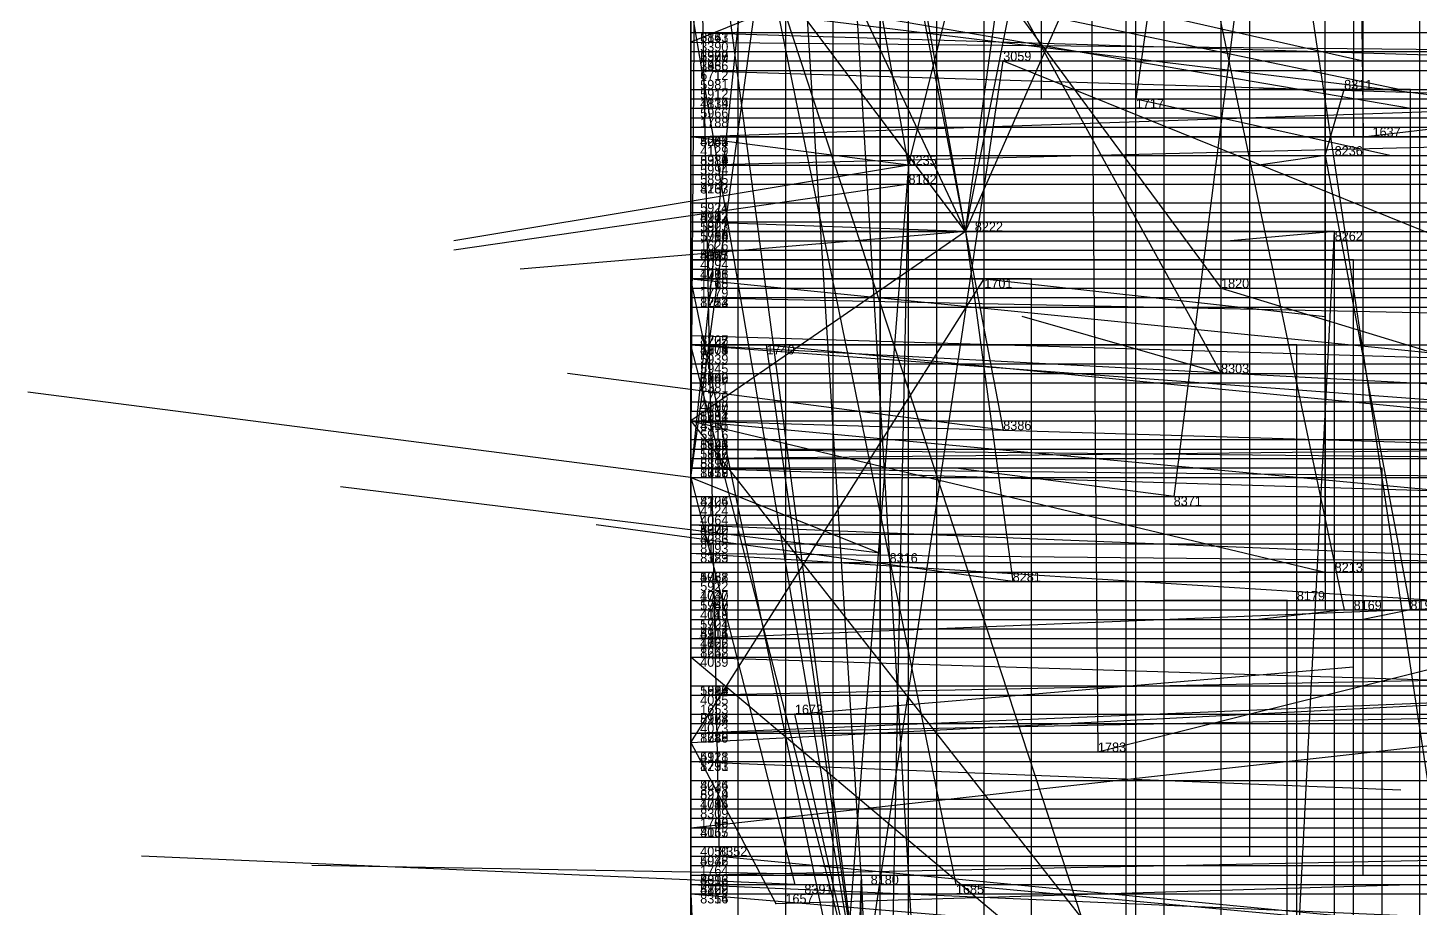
# Model space of a CAD drawing. Extents: x -0.07 to 1.1, y -0.07 to 1.1.
# Drawn here: x -0.07 to 0.077, y 0.6705 to 0.7635 of the extents above; entities that cross this region are included whole.
import ezdxf

# ---------------------------------------------------------------- set-up
doc = ezdxf.new("R2010")
doc.units = 0
for name, color, linetype in [('Clients', 3, 'CONTINUOUS'), ('Facilities', 3, 'CONTINUOUS'), ('Facilities_lines', 3, 'CONTINUOUS'), ('Min_max_boxes', 1, 'CONTINUOUS'), ('Normals', 1, 'CONTINUOUS'), ('Source_points', 5, 'CONTINUOUS'), ('Text', 3, 'CONTINUOUS')]:
    doc.layers.add(name, color=color, linetype=linetype)

msp = doc.modelspace()

# ---------------------------------------------------------------- linework, layer by layer
at = {"layer": 'Clients', "color": 5}
for p in [(0, 0.763, 0.06), (0, 0.762, 0.932), (0.033, 0.76), (0.047, 0.756), (0.069, 0.757, 1), (0, 0.752, 0.973), (0.071, 0.752), (0, 0.749, 0.986), (0.023, 0.747, 1), (0, 0.743, 0.976), (0.068, 0.742, 1), (0, 0.739, 0.944), (0, 0.737, 0.008), (0.031, 0.737), (0.056, 0.736), (0, 0.735, 0.95), (0, 0.731, 0.92), (0, 0.73, 0.036), (0, 0.73, 0.013), (0.008, 0.73), (0.056, 0.727, 1), (0, 0.722, 0.978), (0.033, 0.721, 1), (0, 0.719, 0.938), (0, 0.718, 0.041), (0, 0.717, 0.041), (0, 0.717, 0.944), (0.051, 0.714, 1), (0, 0.711, 0.931), (0, 0.708, 0.961), (0, 0.708, 0.933), (0.02, 0.708, 1), (0.067, 0.706, 1), (0.034, 0.705, 1), (0.063, 0.703, 1), (0.069, 0.702, 1), (0.076, 0.702, 1), (0, 0.699, 0.068), (0, 0.697, 0.953), (0, 0.693, 0.08), (0.011, 0.691), (0, 0.689, 0.055), (0, 0.689, 0.944), (0.043, 0.687), (0, 0.686, 0.995), (0, 0.679, 0.015), (0.003, 0.676, 1), (0, 0.674, 0.07), (0, 0.673, 0.975), (0, 0.672, 0.98), (0.011, 0.673, 1), (0.028, 0.673), (0.009, 0.671)]:
    msp.add_point(p, dxfattribs=at)
at = {"layer": 'Facilities', "color": 3}
for p in [(0, 0.763, 0.135), (0, 0.761, 0.104), (0, 0.761, 0.497), (0, 0.761, 0.323), (0, 0.761, 0.785), (0, 0.76, 0.268), (0, 0.76, 0.566), (0, 0.759, 0.06), (0, 0.759, 0.468), (0, 0.759, 0.661), (0, 0.757, 0.579), (0, 0.756, 0.708), (0, 0.755, 0.086), (0, 0.755, 0.501), (0, 0.754, 0.576), (0, 0.753, 0.167), (0, 0.752, 0.483), (0, 0.752, 0.624), (0, 0.75, 0.357), (0.067, 0.75, 1), (0, 0.749, 0.633), (0, 0.749, 0.659), (0, 0.749, 0.693), (0.023, 0.749, 1), (0, 0.748, 0.528), (0, 0.747, 0.335), (0, 0.747, 0.788), (0, 0.745, 0.514), (0, 0.744, 0.324), (0, 0.744, 0.752), (0, 0.743, 0.217), (0, 0.743, 0.313), (0, 0.743, 0.751), (0, 0.742, 0.666), (0, 0.742, 0.641), (0.029, 0.742, 1), (0, 0.741, 0.116), (0, 0.741, 0.575), (0, 0.74, 0.11), (0, 0.74, 0.721), (0, 0.739, 0.302), (0, 0.739, 0.612), (0, 0.739, 0.841), (0, 0.738, 0.232), (0, 0.738, 0.452), (0, 0.738, 0.421), (0, 0.737, 0.186), (0, 0.737, 0.491), (0, 0.736, 0.09), (0, 0.735, 0.231), (0, 0.734, 0.894), (0, 0.73, 0.184), (0, 0.73, 0.358), (0, 0.73, 0.292), (0, 0.73, 0.715), (0, 0.728, 0.589), (0, 0.728, 0.539), (0, 0.727, 0.173), (0, 0.727, 0.882), (0, 0.726, 0.152), (0, 0.726, 0.518), (0, 0.726, 0.899), (0, 0.724, 0.224), (0, 0.724, 0.369), (0, 0.724, 0.389), (0, 0.724, 0.389), (0, 0.723, 0.126), (0, 0.723, 0.261), (0, 0.722, 0.477), (0, 0.722, 0.546), (0, 0.722, 0.923), (0, 0.72, 0.229), (0, 0.72, 0.721), (0, 0.72, 0.705), (0, 0.719, 0.241), (0, 0.718, 0.7), (0, 0.718, 0.756), (0, 0.718, 0.54), (0, 0.716, 0.178), (0, 0.716, 0.995), (0, 0.713, 0.394), (0, 0.713, 0.859), (0, 0.712, 0.328), (0, 0.711, 0.386), (0, 0.711, 0.582), (0, 0.71, 0.316), (0, 0.709, 0.31), (0, 0.709, 0.906), (0, 0.707, 0.91), (0, 0.706, 0.241), (0, 0.705, 0.413), (0, 0.705, 0.682), (0, 0.705, 0.529), (0, 0.703, 0.142), (0, 0.703, 0.22), (0, 0.703, 0.298), (0, 0.703, 0.646), (0, 0.703, 0.541), (0, 0.702, 0.425), (0, 0.701, 0.491), (0, 0.701, 0.59), (0, 0.7, 0.196), (0, 0.7, 0.267), (0, 0.7, 0.833), (0, 0.7, 0.808), (0, 0.699, 0.171), (0, 0.699, 0.543), (0, 0.698, 0.403), (0, 0.698, 0.442), (0, 0.697, 0.137), (0, 0.697, 0.364), (0, 0.694, 0.196), (0, 0.694, 0.584), (0, 0.694, 0.581), (0, 0.693, 0.4), (0, 0.691, 0.245), (0, 0.691, 0.519), (0, 0.691, 0.9), (0, 0.69, 0.867), (0, 0.689, 0.482), (0, 0.688, 0.01), (0, 0.687, 0.69), (0, 0.686, 0.158), (0, 0.686, 0.393), (0, 0.684, 0.383), (0, 0.684, 0.77), (0, 0.682, 0.177), (0, 0.682, 0.561), (0, 0.682, 0.862), (0, 0.681, 0.173), (0, 0.681, 0.369), (0, 0.681, 0.342), (0, 0.68, 0.158), (0, 0.68, 0.89), (0, 0.679, 0.193), (0, 0.678, 0.356), (0, 0.678, 0.772), (0, 0.677, 0.449), (0, 0.676, 0.35), (0, 0.676, 0.687), (0, 0.675, 0.393), (0, 0.674, 0.328), (0, 0.674, 0.807), (0.018, 0.674, 1), (0, 0.673, 0.438), (0, 0.673, 0.557), (0, 0.673, 0.725), (0, 0.672, 0.969)]:
    msp.add_point(p, dxfattribs=at)
at = {"layer": 'Facilities_lines', "color": 3}
for p, q in [((0.041, 0.922), (0.043, 0.687)), ((0.077, 0.919, 1), (0.051, 0.714, 1)), ((0.029, 0.742, 1), (0.002, 0.894, 1)), ((0.029, 0.742, 1), (0, 0.892, 0.957)), ((0, 0.722, 0.923), (0, 0.891, 0.935)), ((0.066, 0.889), (0.047, 0.756)), ((0, 0.688, 0.01), (0, 0.878, 0.019)), ((0, 0.716, 0.995), (0, 0.876, 0.979)), ((0, 0.872, 0.065), (0, 0.693, 0.08)), ((0, 0.864, 0.058), (0, 0.674, 0.07)), ((0, 0.642, 0.941), (0, 0.861, 0.924)), ((0, 0.716, 0.995), (0.015, 0.859, 1)), ((0.023, 0.749, 1), (0.023, 0.858, 1)), ((0, 0.672, 0.969), (0, 0.847, 0.977)), ((0.023, 0.749, 1), (0.046, 0.841, 1)), ((0, 0.716, 0.995), (0.001, 0.839, 1)), ((0, 0.716, 0.995), (0, 0.834, 0.951)), ((0.023, 0.749, 1), (0.008, 0.834, 1)), ((0.07, 0.834), (0.071, 0.752)), ((0, 0.829, 0.999), (0.056, 0.727, 1)), ((0, 0.829, 0.999), (0.003, 0.676, 1)), ((0.029, 0.742, 1), (0.067, 0.828, 1)), ((0, 0.612, 0.068), (0, 0.825, 0.05)), ((0, 0.716, 0.995), (0.014, 0.818, 1)), ((0, 0.716, 0.995), (0, 0.814, 0.962)), ((0, 0.812, 0.044), (0, 0.689, 0.055)), ((0, 0.812, 0.044), (0, 0.717, 0.041)), ((0, 0.812, 0.044), (0, 0.718, 0.041)), ((0, 0.812, 0.044), (0.056, 0.736)), ((0, 0.812, 0.044), (0, 0.659, 0.061)), ((0.059, 0.809), (0.079, 0.676)), ((0.026, 0.624, 1), (0.015, 0.808, 1)), ((0.029, 0.742, 1), (0.038, 0.807, 1)), ((0.029, 0.742, 1), (0, 0.804, 0.996)), ((0.018, 0.674, 1), (0.01, 0.802, 1)), ((0.018, 0.66), (0, 0.796, 0.014)), ((0, 0.716, 0.995), (0, 0.785, 0.973)), ((0.052, 0.783, 1), (0, 0.762, 0.932)), ((0.052, 0.783, 1), (0.069, 0.702, 1)), ((0.029, 0.742, 1), (0.036, 0.777, 1)), ((0.008, 0.771), (0.028, 0.673)), ((0.008, 0.771), (0.047, 0.652)), ((0.029, 0.742, 1), (0.008, 0.77, 1)), ((0.018, 0.66), (0, 0.766, 0.028)), ((0, 0.759, 0.06), (0, 0.763, 0.06)), ((0, 0.759, 0.06), (0, 0.699, 0.068)), ((0.018, 0.66), (0.033, 0.76)), ((0.067, 0.75, 1), (0.069, 0.757, 1)), ((0.023, 0.749, 1), (0, 0.752, 0.973)), ((0.067, 0.75, 1), (0.076, 0.702, 1)), ((0, 0.716, 0.995), (0, 0.749, 0.986)), ((0.023, 0.749, 1), (0.006, 0.531, 1)), ((0.023, 0.749, 1), (0.021, 0.653, 1)), ((0.023, 0.749, 1), (0.023, 0.747, 1)), ((0.029, 0.742, 1), (0, 0.743, 0.976)), ((0.029, 0.742, 1), (0, 0.722, 0.978)), ((0.029, 0.742, 1), (0.034, 0.705, 1)), ((0.029, 0.742, 1), (0.033, 0.721, 1)), ((0.063, 0.644, 1), (0.068, 0.742, 1)), ((0, 0.558, 0.956), (0, 0.739, 0.944)), ((0.032, 0.583), (0, 0.737, 0.008)), ((0, 0.688, 0.01), (0.031, 0.737)), ((0, 0.716, 0.995), (0, 0.735, 0.95)), ((0, 0.722, 0.923), (0, 0.731, 0.92)), ((0, 0.6, 0.034), (0, 0.73, 0.036)), ((0.018, 0.66), (0, 0.73, 0.013)), ((0.018, 0.66), (0.008, 0.73)), ((0, 0.722, 0.923), (0.067, 0.706, 1)), ((0, 0.722, 0.923), (0.077, 0.624, 1)), ((0, 0.722, 0.923), (0, 0.636, 0.942)), ((0, 0.722, 0.923), (0, 0.719, 0.938)), ((0, 0.577, 0.942), (0, 0.717, 0.944)), ((0, 0.716, 0.995), (0, 0.566, 0.975)), ((0, 0.716, 0.995), (0, 0.673, 0.975)), ((0, 0.716, 0.995), (0.02, 0.708, 1)), ((0, 0.716, 0.995), (0, 0.672, 0.98)), ((0, 0.716, 0.995), (0.011, 0.673, 1)), ((0, 0.642, 0.941), (0, 0.711, 0.931)), ((0, 0.505, 0.963), (0, 0.708, 0.961)), ((0, 0.654, 0.938), (0, 0.708, 0.933)), ((0.063, 0.644, 1), (0.063, 0.703, 1)), ((0.063, 0.644, 1), (0, 0.697, 0.953)), ((0.018, 0.66), (0.011, 0.691)), ((0, 0.642, 0.941), (0, 0.689, 0.944)), ((0, 0.688, 0.01), (0.009, 0.671)), ((0, 0.688, 0.01), (0, 0.566, 0.031)), ((0, 0.688, 0.01), (0, 0.679, 0.015)), ((0, 0.688, 0.01), (0, 0.576, 0.043)), ((0, 0.672, 0.969), (0, 0.686, 0.995)), ((0.018, 0.674, 1), (0.014, 0.553, 1)), ((0.018, 0.674, 1), (0.017, 0.59, 1)), ((0.018, 0.674, 1), (0.023, 0.551, 1)), ((0, 0.672, 0.969), (0, 0.643, 0.976)), ((0, 0.672, 0.969), (0.002, 0.627, 1)), ((0, 0.672, 0.969), (0, 0.638, 0.967)), ((0, 0.672, 0.969), (0.005, 0.521, 1)), ((0, 0.672, 0.969), (0, 0.584, 0.988))]:
    msp.add_line(p, q, dxfattribs=at)
at = {"layer": 'Min_max_boxes', "color": 1}
for p, q in [((0, 1, 0.939), (0, 0.714, 0.939)), ((0, 1, 1), (0, 0.714, 1)), ((0.037, 0.985), (0.037, 0.756)), ((0.037, 0.985), (0.037, 0.756)), ((0, 0.977, 0.932), (0, 0.676, 0.932)), ((0, 0.977, 1), (0, 0.676, 1)), ((0.056, 0.676, 0.932), (0.056, 0.977, 0.932)), ((0.056, 0.676, 1), (0.056, 0.977, 1)), ((0.02, 0.957), (0.02, 0.687)), ((0.02, 0.957), (0.02, 0.687)), ((0, 0.693, 0.065), (0, 0.941, 0.065)), ((0, 0.941, 0.065), (0, 0.693, 0.065)), ((0, 0.693, 0.241), (0, 0.941, 0.241)), ((0, 0.941, 0.241), (0, 0.693, 0.241)), ((0, 0.912), (0, 0.674)), ((0, 0.912, 0.07), (0, 0.674, 0.07)), ((0.071, 0.674), (0.071, 0.912)), ((0.071, 0.674, 0.07), (0.071, 0.912, 0.07)), ((0, 0.908, 0.932), (0, 0.702, 0.932)), ((0, 0.908, 1), (0, 0.702, 1)), ((0, 0.905), (0, 0.659)), ((0, 0.905, 0.061), (0, 0.659, 0.061)), ((0.056, 0.659), (0.056, 0.905)), ((0.056, 0.659, 0.061), (0.056, 0.905, 0.061)), ((0, 0.894, 0.957), (0, 0.705, 0.957)), ((0, 0.894, 1), (0, 0.705, 1)), ((0.067, 0.705, 0.957), (0.067, 0.894, 0.957)), ((0.067, 0.705, 1), (0.067, 0.894, 1)), ((0, 0.891, 0.92), (0, 0.624, 0.92)), ((0, 0.891, 1), (0, 0.624, 1)), ((0.077, 0.624, 0.92), (0.077, 0.891, 0.92)), ((0.077, 0.624, 1), (0.077, 0.891, 1)), ((0, 0.878), (0, 0.566)), ((0, 0.878, 0.043), (0, 0.566, 0.043)), ((0.031, 0.566), (0.031, 0.878)), ((0.031, 0.566, 0.043), (0.031, 0.878, 0.043)), ((0, 0.876, 0.95), (0, 0.566, 0.95)), ((0, 0.876, 1), (0, 0.566, 1)), ((0.02, 0.566, 0.95), (0.02, 0.876, 0.95)), ((0.02, 0.566, 1), (0.02, 0.876, 1)), ((0, 0.641, 0.924), (0, 0.861, 0.924)), ((0, 0.861, 0.924), (0, 0.641, 0.924)), ((0, 0.641, 0.944), (0, 0.861, 0.944)), ((0, 0.861, 0.944), (0, 0.641, 0.944)), ((0, 0.858, 0.973), (0, 0.531, 0.973)), ((0, 0.858, 1), (0, 0.531, 1)), ((0.046, 0.531, 0.973), (0.046, 0.858, 0.973)), ((0.046, 0.531, 1), (0.046, 0.858, 1)), ((0, 0.847, 0.967), (0, 0.521, 0.967)), ((0, 0.847, 1), (0, 0.521, 1)), ((0.005, 0.521, 0.967), (0.005, 0.847, 0.967)), ((0.005, 0.521, 1), (0.005, 0.847, 1)), ((0.07, 0.834), (0.07, 0.752)), ((0.07, 0.834), (0.07, 0.752)), ((0.071, 0.752), (0.071, 0.834)), ((0.071, 0.752), (0.071, 0.834)), ((0, 0.612, 0.05), (0, 0.825, 0.05)), ((0, 0.825, 0.05), (0, 0.612, 0.05)), ((0, 0.612, 0.07), (0, 0.825, 0.07)), ((0, 0.825, 0.07), (0, 0.612, 0.07)), ((0.059, 0.809), (0.059, 0.676)), ((0.059, 0.809), (0.059, 0.676)), ((0.015, 0.808, 1), (0.015, 0.624, 1)), ((0.015, 0.808, 1), (0.015, 0.624, 1)), ((0.026, 0.624, 1), (0.026, 0.808, 1)), ((0.026, 0.624, 1), (0.026, 0.808, 1)), ((0.01, 0.802, 1), (0.01, 0.551, 1)), ((0.01, 0.802, 1), (0.01, 0.551, 1)), ((0.023, 0.551, 1), (0.023, 0.802, 1)), ((0.023, 0.551, 1), (0.023, 0.802, 1)), ((0, 0.796), (0, 0.52)), ((0, 0.796, 0.044), (0, 0.52, 0.044)), ((0.05, 0.52), (0.05, 0.796)), ((0.05, 0.52, 0.044), (0.05, 0.796, 0.044)), ((0, 0.775), (0, 0.652)), ((0, 0.775, 0.015), (0, 0.652, 0.015)), ((0.047, 0.652), (0.047, 0.775)), ((0.047, 0.652, 0.015), (0.047, 0.775, 0.015)), ((0, 0.699, 0.06), (0, 0.763, 0.06)), ((0, 0.763, 0.06), (0, 0.763, 0.06)), ((0, 0.763, 0.06), (0, 0.699, 0.06)), ((0, 0.699, 0.068), (0, 0.763, 0.068)), ((0, 0.763, 0.068), (0, 0.763, 0.068)), ((0, 0.763, 0.068), (0, 0.699, 0.068)), ((0, 0.763, 0.06), (0, 0.763, 0.068)), ((0, 0.763, 0.06), (0, 0.763, 0.068)), ((0.037, 0.756), (0.145, 0.756)), ((0.037, 0.756), (0.145, 0.756)), ((0.037, 0.756), (0.037, 0.756)), ((0.076, 0.757, 1), (0.067, 0.757, 1)), ((0.067, 0.757, 1), (0.067, 0.702, 1)), ((0.076, 0.757, 1), (0.067, 0.757, 1)), ((0.067, 0.757, 1), (0.067, 0.702, 1)), ((0.067, 0.757, 1), (0.067, 0.757, 1)), ((0.076, 0.702, 1), (0.076, 0.757, 1)), ((0.076, 0.702, 1), (0.076, 0.757, 1)), ((0.076, 0.757, 1), (0.076, 0.757, 1)), ((0.087, 0.752), (0, 0.752)), ((0, 0.752), (0, 0.441)), ((0.087, 0.752, 0.092), (0, 0.752, 0.092)), ((0, 0.752, 0.092), (0, 0.441, 0.092)), ((0, 0.752), (0, 0.752, 0.092)), ((0.07, 0.752), (0.071, 0.752)), ((0.07, 0.752), (0.071, 0.752)), ((0.07, 0.752), (0.07, 0.752)), ((0.071, 0.752), (0.071, 0.752)), ((0.068, 0.742, 0.953), (0, 0.742, 0.953)), ((0, 0.742, 0.953), (0, 0.427, 0.953)), ((0.068, 0.742, 1), (0, 0.742, 1)), ((0, 0.742, 1), (0, 0.427, 1)), ((0, 0.742, 0.953), (0, 0.742, 1)), ((0.068, 0.427, 0.953), (0.068, 0.742, 0.953)), ((0.068, 0.427, 1), (0.068, 0.742, 1)), ((0.068, 0.742, 0.953), (0.068, 0.742, 1)), ((0.07, 0.739, 0.927), (0, 0.739, 0.927)), ((0, 0.739, 0.927), (0, 0.45, 0.927)), ((0.07, 0.739, 1), (0, 0.739, 1)), ((0, 0.739, 1), (0, 0.45, 1)), ((0, 0.739, 0.927), (0, 0.739, 1)), ((0.07, 0.45, 0.927), (0.07, 0.739, 0.927)), ((0.07, 0.45, 1), (0.07, 0.739, 1)), ((0.07, 0.739, 0.927), (0.07, 0.739, 1)), ((0.036, 0.737), (0, 0.737)), ((0, 0.737), (0, 0.506)), ((0.036, 0.737, 0.049), (0, 0.737, 0.049)), ((0, 0.737, 0.049), (0, 0.506, 0.049)), ((0, 0.737), (0, 0.737, 0.049)), ((0.036, 0.506), (0.036, 0.737)), ((0.036, 0.506, 0.049), (0.036, 0.737, 0.049)), ((0.036, 0.737), (0.036, 0.737, 0.049)), ((0.064, 0.73), (0, 0.73)), ((0, 0.73), (0, 0.431)), ((0.064, 0.73, 0.037), (0, 0.73, 0.037)), ((0, 0.73, 0.037), (0, 0.431, 0.037)), ((0, 0.73), (0, 0.73, 0.037)), ((0.064, 0.431), (0.064, 0.73)), ((0.064, 0.431, 0.037), (0.064, 0.73, 0.037)), ((0.064, 0.73), (0.064, 0.73, 0.037)), ((0.073, 0.717, 0.915), (0, 0.717, 0.915)), ((0, 0.717, 0.915), (0, 0.345, 0.915)), ((0.073, 0.717, 1), (0, 0.717, 1)), ((0, 0.717, 1), (0, 0.345, 1)), ((0, 0.717, 0.915), (0, 0.717, 1)), ((0.073, 0.345, 0.915), (0.073, 0.717, 0.915)), ((0.073, 0.345, 1), (0.073, 0.717, 1)), ((0.073, 0.717, 0.915), (0.073, 0.717, 1)), ((0, 0.714, 0.939), (0.225, 0.714, 0.939)), ((0, 0.714, 1), (0.225, 0.714, 1)), ((0, 0.714, 0.939), (0, 0.714, 1)), ((0, 0.4, 0.927), (0, 0.708, 0.927)), ((0, 0.708, 0.927), (0, 0.708, 0.927)), ((0, 0.708, 0.927), (0, 0.4, 0.927)), ((0, 0.4, 0.963), (0, 0.708, 0.963)), ((0, 0.708, 0.963), (0, 0.708, 0.963)), ((0, 0.708, 0.963), (0, 0.4, 0.963)), ((0, 0.708, 0.927), (0, 0.708, 0.963)), ((0, 0.708, 0.927), (0, 0.708, 0.963)), ((0, 0.654, 0.933), (0, 0.708, 0.933)), ((0, 0.708, 0.933), (0, 0.708, 0.933)), ((0, 0.708, 0.933), (0, 0.654, 0.933)), ((0, 0.654, 0.938), (0, 0.708, 0.938)), ((0, 0.708, 0.938), (0, 0.708, 0.938)), ((0, 0.708, 0.938), (0, 0.654, 0.938)), ((0, 0.708, 0.933), (0, 0.708, 0.938)), ((0, 0.708, 0.933), (0, 0.708, 0.938)), ((0, 0.705, 0.957), (0.067, 0.705, 0.957)), ((0, 0.705, 1), (0.067, 0.705, 1)), ((0, 0.705, 0.957), (0, 0.705, 1)), ((0.067, 0.705, 0.957), (0.067, 0.705, 1)), ((0, 0.702, 0.932), (0.114, 0.702, 0.932)), ((0, 0.702, 1), (0.114, 0.702, 1)), ((0, 0.702, 0.932), (0, 0.702, 1)), ((0.067, 0.702, 1), (0.076, 0.702, 1)), ((0.067, 0.702, 1), (0.076, 0.702, 1)), ((0.067, 0.702, 1), (0.067, 0.702, 1)), ((0.076, 0.702, 1), (0.076, 0.702, 1)), ((0, 0.699, 0.06), (0, 0.699, 0.06)), ((0, 0.699, 0.068), (0, 0.699, 0.068)), ((0, 0.699, 0.06), (0, 0.699, 0.068)), ((0, 0.699, 0.06), (0, 0.699, 0.068)), ((0, 0.693, 0.065), (0, 0.693, 0.065)), ((0, 0.693, 0.241), (0, 0.693, 0.241)), ((0, 0.693, 0.065), (0, 0.693, 0.241)), ((0, 0.693, 0.065), (0, 0.693, 0.241)), ((0.02, 0.687), (0.096, 0.687)), ((0.02, 0.687), (0.096, 0.687)), ((0.02, 0.687), (0.02, 0.687)), ((0, 0.676, 0.932), (0.056, 0.676, 0.932)), ((0, 0.676, 1), (0.056, 0.676, 1)), ((0, 0.676, 0.932), (0, 0.676, 1)), ((0.056, 0.676, 0.932), (0.056, 0.676, 1)), ((0.059, 0.676), (0.079, 0.676)), ((0.059, 0.676), (0.079, 0.676)), ((0.059, 0.676), (0.059, 0.676)), ((0, 0.674), (0.071, 0.674)), ((0, 0.674, 0.07), (0.071, 0.674, 0.07)), ((0, 0.674), (0, 0.674, 0.07)), ((0.071, 0.674), (0.071, 0.674, 0.07))]:
    msp.add_line(p, q, dxfattribs=at)
at = {"layer": 'Normals', "color": 1}
for p, q in [((0.005, 0.775), (0.071, 0.76, 0.074)), ((0.008, 0.771), (0.075, 0.757, 0.073)), ((0, 0.768, 0.015), (0.076, 0.755, 0.079)), ((0, 0.766, 0.028), (0.09, 0.755, 0.071)), ((0, 0.763, 0.06), (0.099, 0.76, 0.076)), ((0, 0.763, 0.135), (0.1, 0.763, 0.135)), ((0, 0.762, 0.932), (0.1, 0.761, 0.922)), ((0, 0.761, 0.104), (0.1, 0.761, 0.104)), ((0, 0.761, 0.497), (0.1, 0.761, 0.497)), ((0, 0.761, 0.323), (0.1, 0.761, 0.323)), ((0, 0.761, 0.785), (0.1, 0.761, 0.785)), ((0, 0.76, 0.268), (0.1, 0.76, 0.268)), ((0, 0.76, 0.566), (0.1, 0.76, 0.566)), ((0, 0.759, 0.06), (0.099, 0.756, 0.076)), ((0, 0.759, 0.468), (0.1, 0.759, 0.468)), ((0, 0.759, 0.661), (0.1, 0.759, 0.661)), ((0.033, 0.76), (0.08, 0.741, 0.086)), ((0, 0.757, 0.579), (0.1, 0.757, 0.579)), ((0, 0.756, 0.708), (0.1, 0.756, 0.708)), ((0.047, 0.756), (0.074, 0.75, 0.096)), ((0.069, 0.757, 1), (0.06, 0.757, 1.1)), ((0, 0.755, 0.086), (0.1, 0.755, 0.086)), ((0, 0.755, 0.501), (0.1, 0.755, 0.501)), ((0, 0.752, 0.973), (0.088, 0.755, 0.927)), ((0, 0.754, 0.576), (0.1, 0.754, 0.576)), ((0, 0.753, 0.167), (0.1, 0.753, 0.167)), ((0.071, 0.752), (0.088, 0.754, 0.099)), ((0, 0.752, 0.483), (0.1, 0.752, 0.483)), ((0, 0.752, 0.624), (0.1, 0.752, 0.624)), ((0, 0.749, 0.986), (0.081, 0.751, 0.927)), ((0, 0.75, 0.357), (0.1, 0.75, 0.357)), ((0.067, 0.75, 1), (0.06, 0.749, 1.1)), ((0.023, 0.749, 1), (-0.025, 0.741, 1.088)), ((0, 0.749, 0.633), (0.1, 0.749, 0.633)), ((0, 0.749, 0.659), (0.1, 0.749, 0.659)), ((0, 0.749, 0.693), (0.1, 0.749, 0.693)), ((0.023, 0.747, 1), (-0.025, 0.74, 1.088)), ((0, 0.748, 0.528), (0.1, 0.748, 0.528)), ((0, 0.747, 0.335), (0.1, 0.747, 0.335)), ((0, 0.747, 0.788), (0.1, 0.747, 0.788)), ((0, 0.745, 0.514), (0.1, 0.745, 0.514)), ((0, 0.744, 0.324), (0.1, 0.744, 0.324)), ((0, 0.744, 0.752), (0.1, 0.744, 0.752)), ((0, 0.743, 0.217), (0.1, 0.743, 0.217)), ((0, 0.743, 0.313), (0.1, 0.743, 0.313)), ((0, 0.743, 0.751), (0.1, 0.743, 0.751)), ((0, 0.743, 0.976), (0.088, 0.743, 0.928)), ((0.029, 0.742, 1), (-0.018, 0.738, 1.088)), ((0, 0.742, 0.666), (0.1, 0.742, 0.666)), ((0, 0.742, 0.641), (0.1, 0.742, 0.641)), ((0.068, 0.742, 1), (0.057, 0.741, 1.099)), ((0, 0.741, 0.116), (0.1, 0.741, 0.116)), ((0, 0.741, 0.575), (0.1, 0.741, 0.575)), ((0, 0.74, 0.11), (0.1, 0.74, 0.11)), ((0, 0.74, 0.721), (0.1, 0.74, 0.721)), ((0, 0.739, 0.302), (0.1, 0.739, 0.302)), ((0, 0.739, 0.612), (0.1, 0.739, 0.612)), ((0, 0.739, 0.944), (0.098, 0.739, 0.925)), ((0, 0.739, 0.841), (0.1, 0.739, 0.841)), ((0, 0.738, 0.232), (0.1, 0.738, 0.232)), ((0, 0.738, 0.452), (0.1, 0.738, 0.452)), ((0, 0.738, 0.421), (0.1, 0.738, 0.421)), ((0, 0.737, 0.186), (0.1, 0.737, 0.186)), ((0, 0.737, 0.008), (0.08, 0.729, 0.068)), ((0, 0.737, 0.491), (0.1, 0.737, 0.491)), ((0.031, 0.737), (0.067, 0.733, 0.093)), ((0, 0.736, 0.09), (0.1, 0.736, 0.09)), ((0.056, 0.736), (0.079, 0.729, 0.097)), ((0, 0.735, 0.231), (0.1, 0.735, 0.231)), ((0, 0.735, 0.95), (0.097, 0.733, 0.925)), ((0, 0.734, 0.894), (0.1, 0.734, 0.894)), ((0.056, 0.727, 1), (0.035, 0.733, 1.098)), ((0, 0.731, 0.92), (0.1, 0.728, 0.911)), ((0, 0.73, 0.036), (0.095, 0.725, 0.067)), ((0, 0.73, 0.184), (0.1, 0.73, 0.184)), ((0, 0.73, 0.013), (0.081, 0.724, 0.072)), ((0, 0.73, 0.358), (0.1, 0.73, 0.358)), ((0, 0.73, 0.292), (0.1, 0.73, 0.292)), ((0, 0.73, 0.715), (0.1, 0.73, 0.715)), ((0.008, 0.73), (0.08, 0.723, 0.069)), ((0, 0.728, 0.589), (0.1, 0.728, 0.589)), ((0, 0.728, 0.539), (0.1, 0.728, 0.539)), ((0.033, 0.721, 1), (-0.013, 0.727, 1.089)), ((0, 0.727, 0.173), (0.1, 0.727, 0.173)), ((0, 0.727, 0.882), (0.1, 0.727, 0.882)), ((0, 0.716, 0.995), (-0.07, 0.725, 1.066)), ((0, 0.726, 0.152), (0.1, 0.726, 0.152)), ((0, 0.726, 0.518), (0.1, 0.726, 0.518)), ((0, 0.726, 0.899), (0.1, 0.726, 0.899)), ((0, 0.724, 0.224), (0.1, 0.724, 0.224)), ((0, 0.724, 0.369), (0.1, 0.724, 0.369)), ((0, 0.724, 0.389), (0.1, 0.724, 0.389)), ((0, 0.724, 0.389), (0.1, 0.724, 0.389)), ((0, 0.723, 0.126), (0.1, 0.723, 0.126)), ((0, 0.723, 0.261), (0.1, 0.723, 0.261)), ((0, 0.722, 0.477), (0.1, 0.722, 0.477)), ((0, 0.722, 0.546), (0.1, 0.722, 0.546)), ((0, 0.722, 0.923), (0.1, 0.719, 0.914)), ((0, 0.722, 0.978), (0.086, 0.714, 0.927)), ((0, 0.72, 0.229), (0.1, 0.72, 0.229)), ((0, 0.72, 0.721), (0.1, 0.72, 0.721)), ((0, 0.72, 0.705), (0.1, 0.72, 0.705)), ((0, 0.719, 0.241), (0.1, 0.719, 0.241)), ((0, 0.718, 0.041), (0.096, 0.719, 0.07)), ((0, 0.719, 0.938), (0.099, 0.718, 0.925)), ((0, 0.718, 0.7), (0.1, 0.718, 0.7)), ((0, 0.718, 0.756), (0.1, 0.718, 0.756)), ((0, 0.718, 0.54), (0.1, 0.718, 0.54)), ((0, 0.717, 0.041), (0.096, 0.716, 0.069)), ((0, 0.717, 0.944), (0.098, 0.714, 0.925)), ((0.051, 0.714, 1), (0.028, 0.717, 1.097)), ((0.02, 0.708, 1), (-0.037, 0.715, 1.082)), ((0, 0.716, 0.178), (0.1, 0.716, 0.178)), ((0, 0.713, 0.394), (0.1, 0.713, 0.394)), ((0, 0.713, 0.859), (0.1, 0.713, 0.859)), ((0, 0.712, 0.328), (0.1, 0.712, 0.328)), ((0.034, 0.705, 1), (-0.01, 0.711, 1.09)), ((0, 0.711, 0.386), (0.1, 0.711, 0.386)), ((0, 0.711, 0.582), (0.1, 0.711, 0.582)), ((0, 0.711, 0.931), (0.099, 0.707, 0.921)), ((0, 0.71, 0.316), (0.1, 0.71, 0.316)), ((0, 0.709, 0.31), (0.1, 0.709, 0.31)), ((0, 0.709, 0.906), (0.1, 0.709, 0.906)), ((0, 0.708, 0.961), (0.095, 0.702, 0.932)), ((0, 0.708, 0.933), (0.1, 0.707, 0.925)), ((0, 0.707, 0.91), (0.1, 0.707, 0.91)), ((0, 0.706, 0.241), (0.1, 0.706, 0.241)), ((0.067, 0.706, 1), (0.058, 0.706, 1.1)), ((0, 0.705, 0.413), (0.1, 0.705, 0.413)), ((0, 0.705, 0.682), (0.1, 0.705, 0.682)), ((0, 0.705, 0.529), (0.1, 0.705, 0.529)), ((0, 0.703, 0.142), (0.1, 0.703, 0.142)), ((0, 0.703, 0.22), (0.1, 0.703, 0.22)), ((0, 0.699, 0.068), (0.099, 0.703, 0.079)), ((0, 0.703, 0.298), (0.1, 0.703, 0.298)), ((0, 0.703, 0.646), (0.1, 0.703, 0.646)), ((0, 0.703, 0.541), (0.1, 0.703, 0.541)), ((0.063, 0.703, 1), (0.05, 0.703, 1.099)), ((0, 0.702, 0.425), (0.1, 0.702, 0.425)), ((0.069, 0.702, 1), (0.06, 0.701, 1.1)), ((0.076, 0.702, 1), (0.071, 0.701, 1.1)), ((0, 0.701, 0.491), (0.1, 0.701, 0.491)), ((0, 0.701, 0.59), (0.1, 0.701, 0.59)), ((0, 0.7, 0.196), (0.1, 0.7, 0.196)), ((0, 0.7, 0.267), (0.1, 0.7, 0.267)), ((0, 0.7, 0.833), (0.1, 0.7, 0.833)), ((0, 0.7, 0.808), (0.1, 0.7, 0.808)), ((0, 0.699, 0.171), (0.1, 0.699, 0.171)), ((0, 0.699, 0.543), (0.1, 0.699, 0.543)), ((0, 0.698, 0.403), (0.1, 0.698, 0.403)), ((0, 0.698, 0.442), (0.1, 0.698, 0.442)), ((0, 0.697, 0.137), (0.1, 0.697, 0.137)), ((0, 0.697, 0.364), (0.1, 0.697, 0.364)), ((0, 0.697, 0.953), (0.098, 0.694, 0.932)), ((0.011, 0.691), (0.07, 0.696, 0.08)), ((0.043, 0.687), (0.079, 0.696, 0.093)), ((0, 0.693, 0.08), (0.1, 0.695, 0.087)), ((0, 0.694, 0.196), (0.1, 0.694, 0.196)), ((0, 0.694, 0.584), (0.1, 0.694, 0.584)), ((0, 0.694, 0.581), (0.1, 0.694, 0.581)), ((0, 0.689, 0.055), (0.097, 0.693, 0.077)), ((0, 0.693, 0.4), (0.1, 0.693, 0.4)), ((0, 0.688, 0.01), (0.079, 0.692, 0.072)), ((0, 0.691, 0.245), (0.1, 0.691, 0.245)), ((0, 0.691, 0.519), (0.1, 0.691, 0.519)), ((0, 0.691, 0.9), (0.1, 0.691, 0.9)), ((0, 0.689, 0.944), (0.099, 0.691, 0.931)), ((0, 0.69, 0.867), (0.1, 0.69, 0.867)), ((0, 0.689, 0.482), (0.1, 0.689, 0.482)), ((0, 0.679, 0.015), (0.081, 0.688, 0.074)), ((0, 0.687, 0.69), (0.1, 0.687, 0.69)), ((0, 0.686, 0.158), (0.1, 0.686, 0.158)), ((0, 0.686, 0.393), (0.1, 0.686, 0.393)), ((0, 0.686, 0.995), (0.075, 0.683, 0.93)), ((0, 0.684, 0.383), (0.1, 0.684, 0.383)), ((0, 0.684, 0.77), (0.1, 0.684, 0.77)), ((0, 0.682, 0.177), (0.1, 0.682, 0.177)), ((0, 0.682, 0.561), (0.1, 0.682, 0.561)), ((0, 0.682, 0.862), (0.1, 0.682, 0.862)), ((0, 0.681, 0.173), (0.1, 0.681, 0.173)), ((0, 0.681, 0.369), (0.1, 0.681, 0.369)), ((0, 0.681, 0.342), (0.1, 0.681, 0.342)), ((0, 0.68, 0.158), (0.1, 0.68, 0.158)), ((0, 0.68, 0.89), (0.1, 0.68, 0.89)), ((0, 0.679, 0.193), (0.1, 0.679, 0.193)), ((0, 0.678, 0.356), (0.1, 0.678, 0.356)), ((0, 0.678, 0.772), (0.1, 0.678, 0.772)), ((0, 0.677, 0.449), (0.1, 0.677, 0.449)), ((0.011, 0.673, 1), (-0.058, 0.676, 1.072)), ((0.018, 0.674, 1), (-0.04, 0.675, 1.081)), ((0, 0.674, 0.07), (0.099, 0.676, 0.086)), ((0, 0.676, 0.35), (0.1, 0.676, 0.35)), ((0, 0.676, 0.687), (0.1, 0.676, 0.687)), ((0, 0.675, 0.393), (0.1, 0.675, 0.393)), ((0.003, 0.676, 1), (0.076, 0.669, 0.932)), ((0, 0.674, 0.328), (0.1, 0.674, 0.328)), ((0, 0.674, 0.807), (0.1, 0.674, 0.807)), ((0, 0.673, 0.438), (0.1, 0.673, 0.438)), ((0, 0.673, 0.557), (0.1, 0.673, 0.557)), ((0, 0.673, 0.725), (0.1, 0.673, 0.725)), ((0, 0.673, 0.975), (0.092, 0.669, 0.935)), ((0, 0.672, 0.969), (0.095, 0.672, 0.939)), ((0, 0.672, 0.98), (0.084, 0.665, 0.926)), ((0.009, 0.671), (0.076, 0.673, 0.075)), ((0.028, 0.673), (0.082, 0.668, 0.084))]:
    msp.add_line(p, q, dxfattribs=at)
at = {"layer": 'Source_points', "color": 5}
for p in [(0, 0.763, 0.06), (0, 0.763, 0.135), (0, 0.762, 0.932), (0, 0.761, 0.104), (0, 0.761, 0.497), (0, 0.761, 0.323), (0, 0.761, 0.785), (0, 0.76, 0.268), (0, 0.76, 0.566), (0, 0.759, 0.06), (0, 0.759, 0.468), (0, 0.759, 0.661), (0.033, 0.76), (0, 0.757, 0.579), (0, 0.756, 0.708), (0.047, 0.756), (0.069, 0.757, 1), (0, 0.755, 0.086), (0, 0.755, 0.501), (0, 0.754, 0.576), (0, 0.753, 0.167), (0, 0.752, 0.483), (0, 0.752, 0.624), (0, 0.752, 0.973), (0.071, 0.752), (0, 0.75, 0.357), (0.067, 0.75, 1), (0, 0.749, 0.633), (0, 0.749, 0.659), (0, 0.749, 0.693), (0, 0.749, 0.986), (0.023, 0.749, 1), (0, 0.748, 0.528), (0, 0.747, 0.335), (0, 0.747, 0.788), (0.023, 0.747, 1), (0, 0.745, 0.514), (0, 0.744, 0.324), (0, 0.744, 0.752), (0, 0.743, 0.217), (0, 0.743, 0.313), (0, 0.743, 0.751), (0, 0.743, 0.976), (0, 0.742, 0.666), (0, 0.742, 0.641), (0.029, 0.742, 1), (0.068, 0.742, 1), (0, 0.741, 0.116), (0, 0.741, 0.575), (0, 0.74, 0.11), (0, 0.74, 0.721), (0, 0.739, 0.302), (0, 0.739, 0.612), (0, 0.739, 0.944), (0, 0.739, 0.841), (0, 0.738, 0.232), (0, 0.738, 0.452), (0, 0.738, 0.421), (0, 0.737, 0.186), (0, 0.737, 0.008), (0, 0.737, 0.491), (0.031, 0.737), (0, 0.736, 0.09), (0.056, 0.736), (0, 0.735, 0.231), (0, 0.735, 0.95), (0, 0.734, 0.894), (0, 0.731, 0.92), (0, 0.73, 0.036), (0, 0.73, 0.184), (0, 0.73, 0.013), (0, 0.73, 0.358), (0, 0.73, 0.292), (0, 0.73, 0.715), (0.008, 0.73), (0, 0.728, 0.589), (0, 0.728, 0.539), (0, 0.727, 0.173), (0, 0.727, 0.882), (0.056, 0.727, 1), (0, 0.726, 0.152), (0, 0.726, 0.518), (0, 0.726, 0.899), (0, 0.724, 0.224), (0, 0.724, 0.369), (0, 0.724, 0.389), (0, 0.724, 0.389), (0, 0.723, 0.126), (0, 0.723, 0.261), (0, 0.722, 0.477), (0, 0.722, 0.546), (0, 0.722, 0.923), (0, 0.722, 0.978), (0.033, 0.721, 1), (0, 0.72, 0.229), (0, 0.72, 0.721), (0, 0.72, 0.705), (0, 0.719, 0.241), (0, 0.719, 0.938), (0, 0.718, 0.041), (0, 0.718, 0.7), (0, 0.718, 0.756), (0, 0.718, 0.54), (0, 0.717, 0.041), (0, 0.717, 0.944), (0, 0.716, 0.178), (0, 0.716, 0.995), (0.051, 0.714, 1), (0, 0.713, 0.394), (0, 0.713, 0.859), (0, 0.712, 0.328), (0, 0.711, 0.386), (0, 0.711, 0.582), (0, 0.711, 0.931), (0, 0.71, 0.316), (0, 0.709, 0.31), (0, 0.709, 0.906), (0, 0.708, 0.961), (0, 0.708, 0.933), (0.02, 0.708, 1), (0, 0.707, 0.91), (0, 0.706, 0.241), (0.067, 0.706, 1), (0, 0.705, 0.413), (0, 0.705, 0.682), (0, 0.705, 0.529), (0.034, 0.705, 1), (0, 0.703, 0.142), (0, 0.703, 0.22), (0, 0.703, 0.298), (0, 0.703, 0.646), (0, 0.703, 0.541), (0.063, 0.703, 1), (0, 0.702, 0.425), (0.069, 0.702, 1), (0.076, 0.702, 1), (0, 0.701, 0.491), (0, 0.701, 0.59), (0, 0.7, 0.196), (0, 0.7, 0.267), (0, 0.7, 0.833), (0, 0.7, 0.808), (0, 0.699, 0.068), (0, 0.699, 0.171), (0, 0.699, 0.543), (0, 0.698, 0.403), (0, 0.698, 0.442), (0, 0.697, 0.137), (0, 0.697, 0.364), (0, 0.697, 0.953), (0, 0.694, 0.196), (0, 0.694, 0.584), (0, 0.694, 0.581), (0, 0.693, 0.08), (0, 0.693, 0.4), (0, 0.691, 0.245), (0, 0.691, 0.519), (0, 0.691, 0.9), (0, 0.69, 0.867), (0.011, 0.691), (0, 0.689, 0.055), (0, 0.689, 0.482), (0, 0.689, 0.944), (0, 0.688, 0.01), (0, 0.687, 0.69), (0.043, 0.687), (0, 0.686, 0.158), (0, 0.686, 0.393), (0, 0.686, 0.995), (0, 0.684, 0.383), (0, 0.684, 0.77), (0, 0.682, 0.177), (0, 0.682, 0.561), (0, 0.682, 0.862), (0, 0.681, 0.173), (0, 0.681, 0.369), (0, 0.681, 0.342), (0, 0.68, 0.158), (0, 0.68, 0.89), (0, 0.679, 0.193), (0, 0.679, 0.015), (0, 0.678, 0.356), (0, 0.678, 0.772), (0, 0.677, 0.449), (0, 0.676, 0.35), (0, 0.676, 0.687), (0, 0.675, 0.393), (0.003, 0.676, 1), (0, 0.674, 0.07), (0, 0.674, 0.328), (0, 0.674, 0.807), (0.018, 0.674, 1), (0, 0.673, 0.438), (0, 0.673, 0.557), (0, 0.673, 0.725), (0, 0.673, 0.975), (0, 0.672, 0.969), (0, 0.672, 0.98), (0.011, 0.673, 1), (0.028, 0.673), (0.009, 0.671)]:
    msp.add_point(p, dxfattribs=at)

# ---------------------------------------------------------------- texts
at = {"layer": 'Text', "color": 3}
for s, p in [('3143', (0.001, 0.762, 0.06)), ('3161', (0.001, 0.762, 0.135)), ('3390', (0.001, 0.761, 0.323)), ('6873', (0.001, 0.762, 0.932)), ('3378', (0.001, 0.76, 0.497)), ('2987', (0.001, 0.76, 0.104)), ('6529', (0.001, 0.76, 0.566)), ('6900', (0.001, 0.76, 0.785)), ('3059', (0.033, 0.76)), ('3366', (0.001, 0.759, 0.468)), ('3435', (0.001, 0.759, 0.268)), ('2986', (0.001, 0.759, 0.06)), ('6712', (0.001, 0.758, 0.661)), ('5981', (0.001, 0.757, 0.579)), ('8311', (0.069, 0.757, 1)), ('4134', (0.001, 0.755, 0.501)), ('5912', (0.001, 0.756, 0.708)), ('1819', (0.001, 0.755, 0.086)), ('1717', (0.047, 0.755)), ('5966', (0.001, 0.754, 0.576)), ('1788', (0.001, 0.753, 0.167)), ('1637', (0.072, 0.752)), ('4065', (0.001, 0.751, 0.483)), ('5944', (0.001, 0.751, 0.624)), ('8282', (0.001, 0.751, 0.973)), ('4129', (0.001, 0.75, 0.357)), ('5931', (0.001, 0.749, 0.633)), ('5980', (0.001, 0.749, 0.659)), ('8384', (0.001, 0.749, 0.986)), ('8235', (0.023, 0.749, 1)), ('8236', (0.068, 0.75, 1)), ('5994', (0.001, 0.748, 0.693)), ('4133', (0.001, 0.746, 0.335)), ('5895', (0.001, 0.747, 0.528)), ('8267', (0.001, 0.746, 0.788)), ('8182', (0.023, 0.747, 1)), ('4103', (0.001, 0.743, 0.313)), ('4112', (0.001, 0.743, 0.324)), ('5924', (0.001, 0.744, 0.514)), ('5942', (0.001, 0.743, 0.752)), ('8277', (0.001, 0.743, 0.976)), ('5903', (0.001, 0.742, 0.751)), ('1827', (0.001, 0.742, 0.217)), ('8222', (0.03, 0.742, 1)), ('5915', (0.001, 0.741, 0.666)), ('5956', (0.001, 0.741, 0.575)), ('5990', (0.001, 0.741, 0.641)), ('1704', (0.001, 0.741, 0.116)), ('8262', (0.068, 0.741, 1)), ('4075', (0.001, 0.739, 0.302)), ('5937', (0.001, 0.739, 0.721)), ('5965', (0.001, 0.739, 0.612)), ('8163', (0.001, 0.739, 0.944)), ('8341', (0.001, 0.739, 0.841)), ('1626', (0.001, 0.74, 0.11)), ('4094', (0.001, 0.738, 0.421)), ('4068', (0.001, 0.737, 0.452)), ('4096', (0.001, 0.737, 0.491)), ('1711', (0.001, 0.737, 0.232)), ('1768', (0.001, 0.736, 0.008)), ('1715', (0.001, 0.736, 0.186)), ('1701', (0.031, 0.736)), ('1820', (0.056, 0.736)), ('1779', (0.001, 0.735, 0.09)), ('8223', (0.001, 0.734, 0.95)), ('8254', (0.001, 0.734, 0.894)), ('1712', (0.001, 0.734, 0.231)), ('8232', (0.001, 0.73, 0.92)), ('1707', (0.001, 0.73, 0.036)), ('1725', (0.001, 0.73, 0.184)), ('4104', (0.001, 0.729, 0.358)), ('4105', (0.001, 0.729, 0.292)), ('5971', (0.001, 0.729, 0.715)), ('1809', (0.001, 0.729, 0.013)), ('1740', (0.008, 0.729)), ('5939', (0.001, 0.728, 0.589)), ('5945', (0.001, 0.727, 0.539)), ('8303', (0.056, 0.727, 1)), ('5909', (0.001, 0.726, 0.518)), ('8240', (0.001, 0.726, 0.882)), ('1682', (0.001, 0.726, 0.173)), ('1786', (0.001, 0.726, 0.152)), ('8381', (0.001, 0.725, 0.899)), ('1726', (0.001, 0.724, 0.224)), ('4087', (0.001, 0.723, 0.369)), ('4097', (0.001, 0.723, 0.261)), ('4098', (0.001, 0.723, 0.389)), ('4130', (0.001, 0.723, 0.389)), ('4115', (0.001, 0.721, 0.477)), ('5952', (0.001, 0.722, 0.546)), ('8284', (0.001, 0.722, 0.923)), ('8361', (0.001, 0.721, 0.978)), ('1691', (0.001, 0.722, 0.126)), ('8386', (0.033, 0.721, 1)), ('5916', (0.001, 0.72, 0.721)), ('5946', (0.001, 0.719, 0.705)), ('5969', (0.001, 0.718, 0.756)), ('5977', (0.001, 0.718, 0.54)), ('8343', (0.001, 0.719, 0.938)), ('1694', (0.001, 0.719, 0.241)), ('1822', (0.001, 0.719, 0.229)), ('1816', (0.001, 0.718, 0.041)), ('5897', (0.001, 0.717, 0.7)), ('8310', (0.001, 0.717, 0.944)), ('8353', (0.001, 0.716, 0.995)), ('1678', (0.001, 0.716, 0.178)), ('1719', (0.001, 0.716, 0.041)), ('4106', (0.001, 0.713, 0.394)), ('8224', (0.001, 0.713, 0.859)), ('8371', (0.051, 0.713, 1)), ('4124', (0.001, 0.712, 0.328)), ('4064', (0.001, 0.711, 0.386)), ('4070', (0.001, 0.71, 0.316)), ('5902', (0.001, 0.71, 0.582)), ('8325', (0.001, 0.71, 0.931)), ('4083', (0.001, 0.709, 0.31)), ('8286', (0.001, 0.709, 0.906)), ('8193', (0.001, 0.708, 0.933)), ('8189', (0.001, 0.707, 0.961)), ('8323', (0.001, 0.707, 0.91)), ('8316', (0.021, 0.707, 1)), ('4062', (0.001, 0.705, 0.413)), ('5938', (0.001, 0.705, 0.529)), ('1731', (0.001, 0.705, 0.241)), ('8281', (0.034, 0.705, 1)), ('8213', (0.068, 0.706, 1)), ('5922', (0.001, 0.704, 0.682)), ('4040', (0.001, 0.703, 0.298)), ('5940', (0.001, 0.702, 0.646)), ('5982', (0.001, 0.702, 0.541)), ('1737', (0.001, 0.703, 0.142)), ('1757', (0.001, 0.702, 0.22)), ('8179', (0.064, 0.703, 1)), ('8169', (0.07, 0.702, 1)), ('8199', (0.076, 0.702, 1)), ('4049', (0.001, 0.701, 0.491)), ('4118', (0.001, 0.701, 0.425)), ('4111', (0.001, 0.699, 0.267)), ('5904', (0.001, 0.7, 0.59)), ('5906', (0.001, 0.699, 0.543)), ('8215', (0.001, 0.699, 0.833)), ('8304', (0.001, 0.699, 0.808)), ('1721', (0.001, 0.7, 0.196)), ('4052', (0.001, 0.698, 0.403)), ('4125', (0.001, 0.698, 0.442)), ('1762', (0.001, 0.698, 0.068)), ('1806', (0.001, 0.698, 0.171)), ('4039', (0.001, 0.696, 0.364)), ('8248', (0.001, 0.697, 0.953)), ('1662', (0.001, 0.697, 0.137)), ('5887', (0.001, 0.693, 0.584)), ('5995', (0.001, 0.693, 0.581)), ('1610', (0.001, 0.693, 0.08)), ('1824', (0.001, 0.693, 0.196)), ('4085', (0.001, 0.692, 0.4)), ('1653', (0.001, 0.691, 0.245)), ('1672', (0.011, 0.691)), ('4073', (0.001, 0.689, 0.482)), ('5968', (0.001, 0.69, 0.519)), ('8174', (0.001, 0.69, 0.867)), ('8227', (0.001, 0.69, 0.9)), ('8249', (0.001, 0.688, 0.944)), ('1688', (0.001, 0.688, 0.055)), ('1736', (0.001, 0.688, 0.01)), ('4121', (0.001, 0.686, 0.393)), ('5918', (0.001, 0.686, 0.69)), ('1783', (0.043, 0.687)), ('8231', (0.001, 0.685, 0.995)), ('1793', (0.001, 0.685, 0.158)), ('4034', (0.001, 0.683, 0.383)), ('8226', (0.001, 0.683, 0.77)), ('5974', (0.001, 0.682, 0.561)), ('8219', (0.001, 0.682, 0.862)), ('4045', (0.001, 0.681, 0.369)), ('4095', (0.001, 0.681, 0.342)), ('8309', (0.001, 0.68, 0.89)), ('1734', (0.001, 0.681, 0.173)), ('1714', (0.001, 0.681, 0.177)), ('1706', (0.001, 0.679, 0.193)), ('1780', (0.001, 0.679, 0.158)), ('1798', (0.001, 0.679, 0.015)), ('4057', (0.001, 0.678, 0.356)), ('8165', (0.001, 0.678, 0.772)), ('4050', (0.001, 0.676, 0.449)), ('8352', (0.003, 0.676, 1)), ('4048', (0.001, 0.675, 0.35)), ('4072', (0.001, 0.675, 0.393)), ('5935', (0.001, 0.675, 0.687)), ('1764', (0.001, 0.674, 0.07)), ('4093', (0.001, 0.673, 0.328)), ('5896', (0.001, 0.673, 0.725)), ('8312', (0.001, 0.673, 0.807)), ('8180', (0.019, 0.673, 1)), ('4128', (0.001, 0.672, 0.438)), ('5889', (0.001, 0.672, 0.557)), ('8202', (0.001, 0.672, 0.975)), ('8314', (0.001, 0.671, 0.969)), ('8356', (0.001, 0.671, 0.98)), ('1657', (0.01, 0.671)), ('8391', (0.012, 0.672, 1)), ('1685', (0.028, 0.672))]:
    msp.add_text(s, height=0.001, dxfattribs=at).set_placement(p)

doc.saveas('drawing.dxf')
